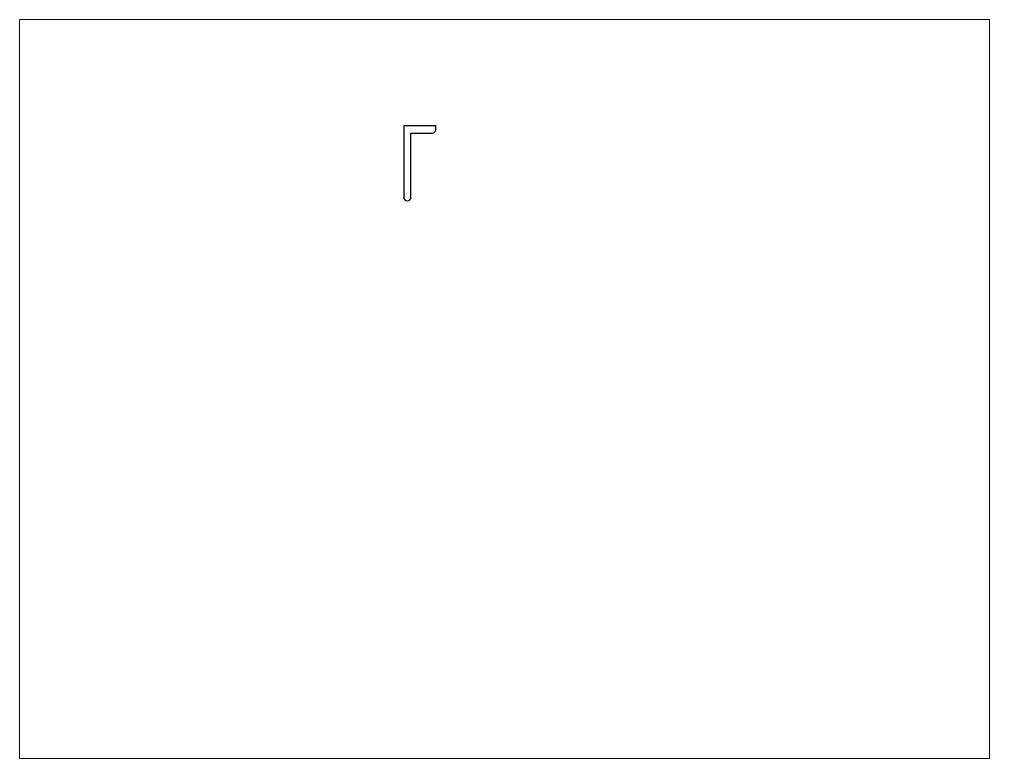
# Paper-space layout 'Layout1' of a CAD drawing. Extents: x 27 to 240, y 20 to 183.
# The model-space entities are those that its viewports show. They can reach past a viewport. Long polylines and large blocks are cut down to what shows.
import ezdxf

# ---------------------------------------------------------------- set-up
doc = ezdxf.new("R2010")
doc.units = 0
doc.header["$LTSCALE"] = 15
doc.layers.get('0').update_dxf_attribs({"linetype": 'CONTINUOUS'})

msp = doc.modelspace()

# ---------------------------------------------------------------- linework, layer by layer
at = {"color": 0, "linetype": 'CONTINUOUS', "ltscale": 10}
msp.add_lwpolyline([(150.42, 234.92), (150.42, 206.57, 1), (153.32, 206.57), (153.32, 232.02), (161.77, 232.02, 0.414214), (163.22, 233.47), (163.22, 234.92)], format="xyb", close=True, dxfattribs=at)

psp = doc.layouts.get("Layout1")

# ---------------------------------------------------------------- viewports
at = {"layer": '0', "color": 0, "linetype": 'BYBLOCK', "ltscale": 0.05}
psp.add_viewport(center=(133.35, 101.6), size=(213.36, 162.56), view_center_point=(190.51, 130.3), view_height=293.8955, dxfattribs=at)

doc.saveas('drawing.dxf')
